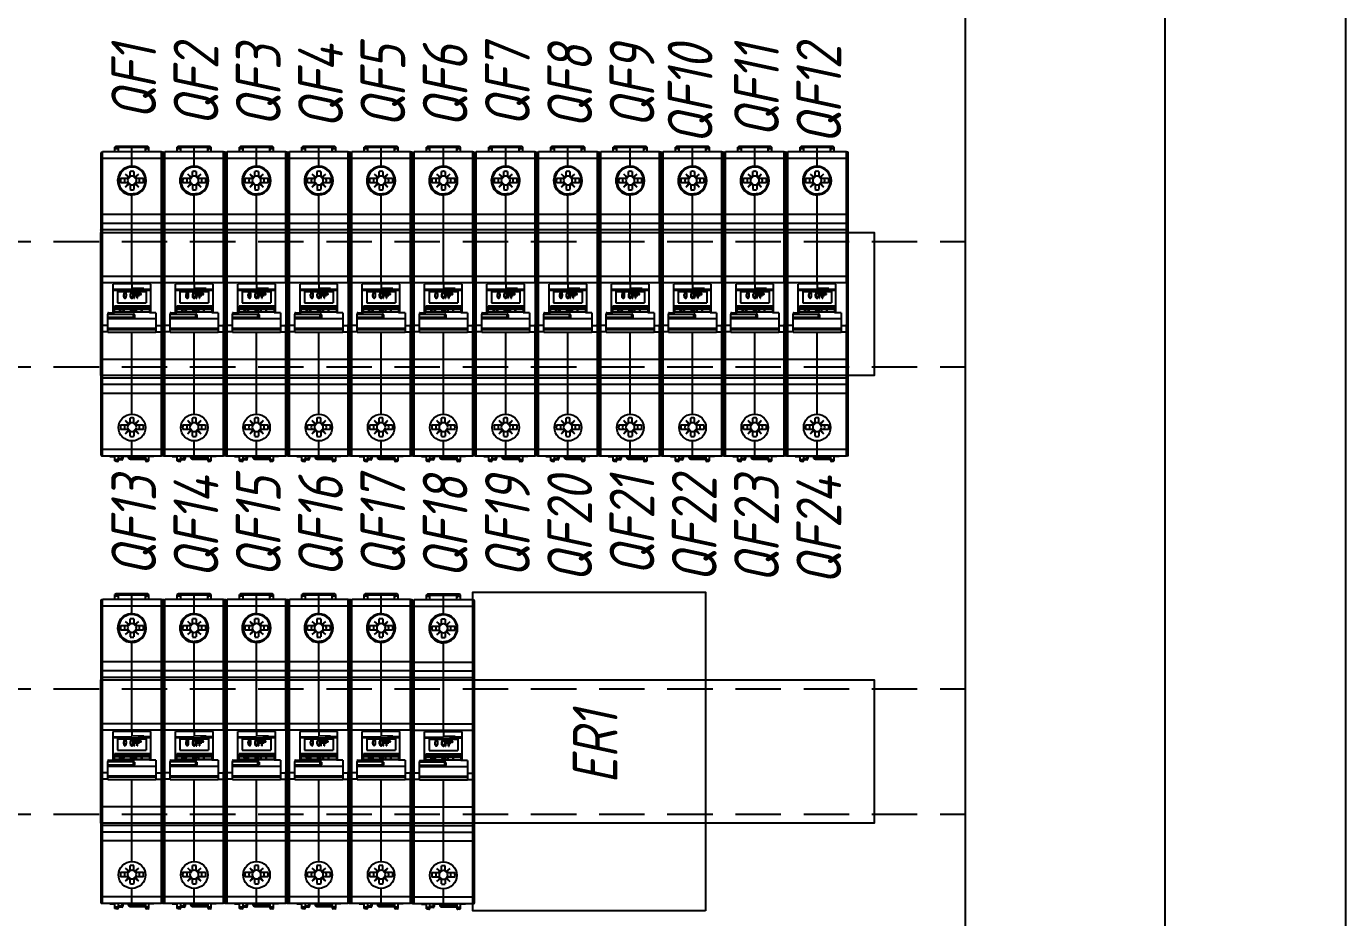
# Model space of a CAD drawing. Header units: millimetres. Extents: x -2573 to 2942, y -1220 to 2800.
# Drawn here: x 593.9 to 962.5, y 1743.6 to 1992.6 of the extents above; entities that cross this region are included whole.
import ezdxf
from ezdxf.enums import TextEntityAlignment as Align

# ---------------------------------------------------------------- set-up
doc = ezdxf.new("R2010")
doc.units = ezdxf.units.MM
doc.linetypes.add('DASHED', pattern=[19.05, 12.7, -6.35])
doc.layers.add('noprint', color=2, linetype='Continuous', true_color=0xffff00, plot=False)
doc.styles.add('textstyle65', font='isocpeui.ttf', dxfattribs={"width": 0.8})
doc.styles.add('textstyle67', font='isocpeui.ttf', dxfattribs={"width": 0.8})
doc.styles.add('textstyle68', font='isocpeui.ttf', dxfattribs={"width": 0.8})
doc.styles.add('textstyle69', font='isocpeui.ttf', dxfattribs={"width": 0.8})
doc.styles.add('textstyle70', font='isocpeui.ttf', dxfattribs={"width": 0.8})
doc.styles.add('textstyle71', font='isocpeui.ttf', dxfattribs={"width": 0.8})
doc.styles.add('textstyle72', font='isocpeui.ttf', dxfattribs={"width": 0.8})
doc.styles.add('textstyle73', font='isocpeui.ttf', dxfattribs={"width": 0.8})
doc.styles.add('textstyle74', font='isocpeui.ttf', dxfattribs={"width": 0.8})
doc.styles.add('textstyle75', font='isocpeui.ttf', dxfattribs={"width": 0.8})
doc.styles.add('textstyle76', font='isocpeui.ttf', dxfattribs={"width": 0.8})
doc.styles.add('textstyle77', font='isocpeui.ttf', dxfattribs={"width": 0.8})
doc.styles.add('textstyle79', font='isocpeui.ttf', dxfattribs={"width": 0.8})
doc.styles.add('textstyle80', font='isocpeui.ttf', dxfattribs={"width": 0.8})
doc.styles.add('textstyle81', font='isocpeui.ttf', dxfattribs={"width": 0.8})
doc.styles.add('textstyle82', font='isocpeui.ttf', dxfattribs={"width": 0.8})
doc.styles.add('textstyle83', font='isocpeui.ttf', dxfattribs={"width": 0.8})
doc.styles.add('textstyle84', font='isocpeui.ttf', dxfattribs={"width": 0.8})
doc.styles.add('textstyle85', font='isocpeui.ttf', dxfattribs={"width": 0.8})
doc.styles.add('textstyle86', font='isocpeui.ttf', dxfattribs={"width": 0.8})
doc.styles.add('textstyle87', font='isocpeui.ttf', dxfattribs={"width": 0.8})
doc.styles.add('textstyle88', font='isocpeui.ttf', dxfattribs={"width": 0.8})
doc.styles.add('textstyle89', font='isocpeui.ttf', dxfattribs={"width": 0.8})

# ---------------------------------------------------------------- blocks, each defined once
blk = doc.blocks.new('выключатель однополюсный')
at = {"color": 7, "linetype": 'Continuous'}
for p, q in [((-8.7, 1.56), (-8.7, -34.03)), ((-8.5, 1.76), (-8.21, 1.76)), ((-8.21, -34.9), (-8.21, 1.86)), ((8.21, 1.86), (-8.21, 1.86)), ((-4.45, 3.36), (-4.75, 3.19)), ((-4.75, 1.86), (-4.75, 3.19)), ((-4.45, 2.86), (-4.75, 2.62)), ((-4.45, 2.86), (-4.45, 3.36)), ((4.45, 3.36), (-4.45, 3.36)), ((-4.45, 2.86), (-4.05, 2.86)), ((-3.75, 1.86), (-3.75, 3.06)), ((0, 1.86), (0, 3.36)), ((0, -2.17), (0, 1.86)), ((3.75, 1.86), (3.75, 3.36)), ((4.05, 2.86), (4.75, 2.86)), ((4.75, 3.19), (4.45, 3.36)), ((4.75, 1.86), (4.75, 3.19)), ((8.21, -34.9), (8.21, 1.86)), ((8.5, 1.76), (8.21, 1.76)), ((8.7, -82.84), (8.7, 1.56)), ((-0.51, -5), (-0.51, -3.62)), ((0, -2.22), (0, -2.17)), ((0, -2.22), (0, -2.39)), ((0.52, -3.62), (0.52, -5)), ((-3.18, -5.49), (-1, -5.49)), ((-0.99, -6.79), (-3.18, -6.79)), ((-1.82, -4.32), (-0.9, -5.38)), ((-0.83, -5.18), (-1.82, -4.32)), ((-0.9, -6.9), (-1.82, -7.96)), ((-1.82, -7.96), (-0.81, -7.09)), ((-0.9, -5.38), (-0.8, -5.27)), ((-0.79, -7.01), (-0.9, -6.9)), ((-0.51, -7.28), (-0.51, -8.66)), ((0.52, -7.28), (0.52, -8.66)), ((0.8, -5.27), (0.9, -5.38)), ((0.9, -6.9), (0.8, -7.01)), ((1.82, -4.32), (0.83, -5.18)), ((0.83, -7.1), (1.82, -7.96)), ((0.9, -5.38), (1.82, -4.32)), ((1.82, -7.96), (0.9, -6.9)), ((1, -5.49), (3.19, -5.49)), ((3.19, -6.79), (1, -6.79)), ((-2.61, -9.13), (-2.37, -9.13)), ((0, -9.91), (-0.9, -9.97)), ((0, -9.99), (-0.62, -10.04)), ((0, -9.89), (0, -9.91)), ((0, -9.99), (0, -9.91)), ((0, -10.14), (0, -9.99)), ((0, -9.99), (0.8, -9.99)), ((0, -34.67), (0, -10.14)), ((1.38, -9.83), (0.93, -9.83)), ((-8.5, -15.64), (-8.21, -15.64)), ((-8.5, -18.24), (-8.21, -18.24)), ((8.21, -15.64), (-8.21, -15.64)), ((8.21, -18.14), (-8.21, -18.14)), ((8.5, -15.64), (8.21, -15.64)), ((8.5, -18.24), (8.21, -18.24)), ((-8.7, -47.25), (-8.7, -34.03)), ((-8.2, -46.37), (-8.2, -34.91)), ((0, -35.04), (-5.25, -35.07)), ((-5.25, -43.06), (-5.25, -35.07)), ((-5.25, -36.53), (0, -36.47)), ((-3.2, -36.51), (-3.2, -36.73)), ((-3.2, -36.73), (-3.2, -36.81)), ((-3.2, -36.81), (3.2, -36.81)), ((-3, -36.5), (-3, -36.81)), ((-2.3, -36.5), (-2.3, -36.81)), ((-2, -36.49), (-2, -36.81)), ((0, -34.67), (0, -36.47)), ((5.25, -35.07), (0, -35.04)), ((3.3, -36.33), (0, -36.29)), ((1.75, -36.81), (2, -36.68)), ((2, -36.68), (2, -36.81)), ((3.2, -36.33), (3.2, -36.73)), ((3.2, -36.73), (3.2, -36.81)), ((3.3, -36.52), (3.3, -36.33)), ((5.25, -36.54), (3.3, -36.52)), ((5.25, -43.06), (5.25, -35.07)), ((8.2, -34.91), (8.2, -46.37)), ((-4, -37.13), (4, -37.13)), ((-4, -37.13), (-4, -40.26)), ((-4, -40.26), (4, -40.26)), ((-2.28, -37.77), (-2.3, -37.95)), ((-2.3, -38.36), (-2.3, -37.95)), ((-2.3, -38.27), (-2.28, -38.45)), ((-2.3, -38.36), (-2.28, -38.53)), ((-2.26, -37.67), (-2.28, -37.77)), ((-2.28, -38.45), (-2.26, -38.56)), ((-2.28, -38.53), (-2.28, -38.45)), ((-2.28, -38.53), (-2.26, -38.64)), ((-2.22, -37.52), (-2.26, -37.67)), ((-2.26, -38.56), (-2.22, -38.7)), ((-2.26, -38.64), (-2.26, -38.56)), ((-2.26, -38.64), (-2.22, -38.79)), ((-2.16, -37.41), (-2.22, -37.52)), ((-2.22, -38.7), (-2.16, -38.81)), ((-2.22, -38.79), (-2.22, -38.7)), ((-2.22, -38.79), (-2.16, -38.89)), ((-2.2, -37.99), (-2.18, -37.77)), ((-2.2, -38.07), (-2.18, -37.85)), ((-2.2, -38.24), (-2.2, -37.99)), ((-2.18, -38.45), (-2.2, -38.24)), ((-2.18, -37.77), (-2.1, -37.56)), ((-2.18, -37.85), (-2.1, -37.64)), ((-2.18, -37.85), (-2.18, -37.77)), ((-2.1, -38.67), (-2.18, -38.45)), ((-2.06, -37.31), (-2.16, -37.41)), ((-2.16, -38.81), (-2.06, -38.92)), ((-2.16, -38.89), (-2.16, -38.81)), ((-2.16, -38.89), (-2.06, -39)), ((-2.1, -37.56), (-2.03, -37.49)), ((-2.1, -37.64), (-2.1, -37.56)), ((-2.1, -37.64), (-2.03, -37.57)), ((-2.03, -38.74), (-2.1, -38.67)), ((-1.93, -37.27), (-2.06, -37.31)), ((-2.06, -38.92), (-1.93, -38.95)), ((-2.06, -39), (-2.06, -38.92)), ((-2.06, -39), (-1.93, -39.04)), ((-2.03, -37.49), (-1.93, -37.45)), ((-2.03, -37.57), (-2.03, -37.49)), ((-2.03, -37.57), (-1.93, -37.53)), ((-1.93, -38.78), (-2.03, -38.74)), ((-1.81, -37.31), (-1.93, -37.27)), ((-1.93, -37.45), (-1.83, -37.49)), ((-1.93, -37.53), (-1.93, -37.45)), ((-1.93, -37.53), (-1.83, -37.57)), ((-1.83, -38.74), (-1.93, -38.78)), ((-1.93, -38.95), (-1.81, -38.92)), ((-1.93, -39.04), (-1.93, -38.95)), ((-1.93, -39.04), (-1.81, -39)), ((-1.83, -37.49), (-1.77, -37.56)), ((-1.83, -37.57), (-1.83, -37.49)), ((-1.83, -37.57), (-1.77, -37.64)), ((-1.77, -38.67), (-1.83, -38.74)), ((-1.71, -37.41), (-1.81, -37.31)), ((-1.81, -38.92), (-1.71, -38.81)), ((-1.81, -39), (-1.71, -38.89)), ((-1.81, -39), (-1.81, -38.92)), ((-1.77, -37.56), (-1.69, -37.77)), ((-1.77, -37.64), (-1.77, -37.56)), ((-1.77, -37.64), (-1.69, -37.85)), ((-1.69, -38.45), (-1.77, -38.67)), ((-1.65, -37.52), (-1.71, -37.41)), ((-1.71, -38.81), (-1.65, -38.7)), ((-1.71, -38.89), (-1.65, -38.79)), ((-1.71, -38.89), (-1.71, -38.81)), ((-1.69, -37.77), (-1.67, -37.99)), ((-1.69, -37.85), (-1.69, -37.77)), ((-1.69, -37.85), (-1.67, -38.07)), ((-1.67, -38.24), (-1.69, -38.45)), ((-1.67, -37.99), (-1.67, -38.24)), ((-1.61, -37.67), (-1.65, -37.52)), ((-1.65, -38.7), (-1.61, -38.56)), ((-1.65, -38.79), (-1.61, -38.64)), ((-1.65, -38.79), (-1.65, -38.7)), ((-1.59, -37.77), (-1.61, -37.67)), ((-1.61, -38.56), (-1.59, -38.45)), ((-1.61, -38.64), (-1.59, -38.53)), ((-1.61, -38.64), (-1.61, -38.56)), ((-1.57, -37.95), (-1.59, -37.77)), ((-1.59, -38.45), (-1.57, -38.27)), ((-1.59, -38.53), (-1.57, -38.36)), ((-1.59, -38.53), (-1.59, -38.45)), ((-1.57, -38.36), (-1.57, -37.95)), ((-0.4, -37.67), (-0.42, -37.84)), ((-0.42, -38.46), (-0.42, -37.84)), ((-0.42, -38.38), (-0.4, -38.56)), ((-0.42, -38.46), (-0.4, -38.64)), ((-0.36, -37.52), (-0.4, -37.67)), ((-0.4, -38.64), (-0.4, -38.56)), ((-0.4, -38.56), (-0.36, -38.7)), ((-0.4, -38.64), (-0.36, -38.79)), ((-0.28, -37.38), (-0.36, -37.52)), ((-0.36, -38.79), (-0.36, -38.7)), ((-0.36, -38.7), (-0.28, -38.85)), ((-0.36, -38.79), (-0.28, -38.93)), ((-0.3, -37.84), (-0.28, -37.7)), ((-0.3, -37.93), (-0.28, -37.78)), ((-0.3, -38.38), (-0.3, -37.84)), ((-0.28, -38.53), (-0.3, -38.38)), ((-0.2, -37.31), (-0.28, -37.38)), ((-0.28, -37.7), (-0.24, -37.59)), ((-0.28, -37.78), (-0.24, -37.68)), ((-0.28, -37.78), (-0.28, -37.7)), ((-0.24, -38.63), (-0.28, -38.53)), ((-0.28, -38.93), (-0.28, -38.85)), ((-0.28, -38.85), (-0.2, -38.92)), ((-0.28, -38.93), (-0.2, -39)), ((-0.24, -37.59), (-0.18, -37.52)), ((-0.24, -37.68), (-0.24, -37.59)), ((-0.24, -37.68), (-0.18, -37.6)), ((-0.18, -38.7), (-0.24, -38.63)), ((-0.1, -37.27), (-0.2, -37.31)), ((-0.2, -39), (-0.2, -38.92)), ((-0.2, -38.92), (-0.1, -38.95)), ((-0.2, -39), (-0.1, -39.04)), ((-0.18, -37.52), (-0.1, -37.49)), ((-0.18, -37.6), (-0.18, -37.52)), ((-0.18, -37.6), (-0.1, -37.57)), ((-0.1, -38.74), (-0.18, -38.7)), ((0.07, -37.27), (-0.1, -37.27)), ((-0.1, -37.57), (-0.1, -37.49)), ((-0.1, -37.49), (0.07, -37.49)), ((-0.1, -37.57), (0.07, -37.57)), ((0.07, -38.74), (-0.1, -38.74)), ((-0.1, -39.04), (-0.1, -38.95)), ((-0.1, -38.95), (0.07, -38.95)), ((-0.1, -39.04), (0.07, -39.04)), ((0.17, -37.31), (0.07, -37.27)), ((0.07, -37.57), (0.07, -37.49)), ((0.07, -37.49), (0.15, -37.52)), ((0.07, -37.57), (0.15, -37.6)), ((0.15, -38.7), (0.07, -38.74)), ((0.07, -38.95), (0.17, -38.92)), ((0.07, -39.04), (0.07, -38.95)), ((0.07, -39.04), (0.17, -39)), ((0.15, -37.6), (0.15, -37.52)), ((0.15, -37.52), (0.21, -37.59)), ((0.15, -37.6), (0.21, -37.68)), ((0.21, -38.63), (0.15, -38.7)), ((0.25, -37.38), (0.17, -37.31)), ((0.17, -38.92), (0.25, -38.85)), ((0.17, -39), (0.17, -38.92)), ((0.17, -39), (0.25, -38.93)), ((0.21, -37.68), (0.21, -37.59)), ((0.21, -37.59), (0.25, -37.7)), ((0.21, -37.68), (0.25, -37.78)), ((0.25, -38.53), (0.21, -38.63)), ((0.33, -37.52), (0.25, -37.38)), ((0.25, -37.7), (0.27, -37.84)), ((0.25, -37.78), (0.25, -37.7)), ((0.25, -37.78), (0.27, -37.93)), ((0.27, -38.38), (0.25, -38.53)), ((0.25, -38.85), (0.33, -38.7)), ((0.25, -38.93), (0.33, -38.79)), ((0.25, -38.93), (0.25, -38.85)), ((0.27, -37.84), (0.27, -38.38)), ((0.37, -37.67), (0.33, -37.52)), ((0.33, -38.7), (0.37, -38.56)), ((0.33, -38.79), (0.37, -38.64)), ((0.33, -38.79), (0.33, -38.7)), ((0.39, -37.84), (0.37, -37.67)), ((0.37, -38.56), (0.39, -38.38)), ((0.37, -38.64), (0.39, -38.46)), ((0.37, -38.64), (0.37, -38.56)), ((0.39, -38.46), (0.39, -37.84)), ((0.56, -39.04), (0.56, -37.27)), ((1.29, -37.27), (0.56, -37.27)), ((0.56, -38.95), (0.68, -38.95)), ((0.56, -39.04), (0.68, -39.04)), ((0.68, -37.95), (0.68, -37.49)), ((0.68, -37.49), (1.29, -37.49)), ((0.68, -37.57), (1.29, -37.57)), ((1.21, -37.95), (0.68, -37.95)), ((0.68, -39.04), (0.68, -38.17)), ((0.68, -38.17), (1.21, -38.17)), ((0.68, -38.25), (1.21, -38.25)), ((1.21, -38.25), (1.21, -37.95)), ((1.29, -37.57), (1.29, -37.27)), ((1.46, -39.04), (1.46, -37.27)), ((2.19, -37.27), (1.46, -37.27)), ((1.46, -38.95), (1.58, -38.95)), ((1.46, -39.04), (1.58, -39.04)), ((1.58, -37.95), (1.58, -37.49)), ((1.58, -37.49), (2.19, -37.49)), ((1.58, -37.57), (2.19, -37.57)), ((2.11, -37.95), (1.58, -37.95)), ((1.58, -39.04), (1.58, -38.17)), ((1.58, -38.17), (2.11, -38.17)), ((1.58, -38.25), (2.11, -38.25)), ((2.11, -38.25), (2.11, -37.95)), ((2.19, -37.57), (2.19, -37.27)), ((4, -37.13), (4, -40.26)), ((-6.55, -43.06), (-6.7, -43.13)), ((-6.7, -43.13), (-6.7, -43.43)), ((-6.7, -43.43), (0.4, -43.43)), ((-6.7, -48.57), (-6.7, -43.43)), ((-6.55, -43.06), (-4.9, -43.06)), ((-4.9, -42), (-4.9, -41.27)), ((-4.9, -42), (-3.51, -42)), ((-4.9, -42.86), (-4.9, -42)), ((4.9, -42.86), (-4.9, -42.86)), ((-4.9, -43.06), (-4.9, -42.86)), ((-3.51, -42), (-3.51, -42.36)), ((-3.51, -42.05), (-3.31, -42.05)), ((-3.31, -42), (-2.41, -42)), ((-3.31, -42.36), (-3.31, -42)), ((-3.31, -42.36), (-3.31, -42.51)), ((-2.41, -42), (-2.41, -42.36)), ((-2.41, -42.05), (-2.21, -42.05)), ((-2.41, -42.36), (-2.41, -42.51)), ((-2.21, -42), (-0.41, -42)), ((-2.21, -42.36), (-2.21, -42)), ((-0.41, -42), (-0.41, -42.36)), ((-0.41, -42.05), (-0.21, -42.05)), ((-0.21, -42), (0.39, -42)), ((-0.21, -42.36), (-0.21, -42)), ((-0.21, -42.36), (-0.21, -42.51)), ((0.39, -42), (0.39, -42.36)), ((0.39, -42.05), (0.59, -42.05)), ((0.39, -42.36), (0.39, -42.51)), ((0.59, -42), (1.1, -42)), ((0.59, -42.36), (0.59, -42)), ((0.7, -43.66), (0.7, -44.36)), ((1.1, -42), (1.1, -42.67)), ((1.1, -42.05), (1.3, -42.05)), ((1.1, -42.67), (1.3, -42.67)), ((1.3, -42), (2.6, -42)), ((1.3, -42.67), (1.3, -42)), ((2.6, -42), (2.6, -42.67)), ((2.6, -42.05), (2.8, -42.05)), ((2.6, -42.67), (2.8, -42.67)), ((2.8, -42.67), (2.8, -42)), ((2.8, -42), (4.9, -42)), ((4.9, -42), (4.9, -41.27)), ((4.9, -42), (4.9, -42.86)), ((4.9, -42.86), (4.9, -43.06)), ((6.7, -43.06), (4.9, -43.06)), ((6.7, -43.06), (6.7, -48.57)), ((-8.7, -47.25), (-8.7, -82.84)), ((-8.21, -83.14), (-8.21, -46.38)), ((-6.7, -44.58), (0.4, -44.58)), ((8.21, -83.14), (8.21, -46.38)), ((6.7, -48.57), (-6.7, -48.57)), ((0, -71.39), (0, -48.57)), ((-8.5, -56.04), (-8.21, -56.04)), ((8.21, -56.14), (-8.21, -56.14)), ((8.5, -56.04), (8.21, -56.04)), ((-8.5, -63.04), (-8.21, -63.04)), ((-8.5, -65.64), (-8.21, -65.64)), ((8.21, -63.14), (-8.21, -63.14)), ((8.21, -65.64), (-8.21, -65.64)), ((8.5, -63.04), (8.21, -63.04)), ((8.5, -65.64), (8.21, -65.64)), ((-0.83, -74.08), (-1.82, -73.22)), ((-1.82, -73.22), (-0.9, -74.28)), ((-0.51, -73.9), (-0.51, -72.52)), ((0.52, -73.9), (0.52, -72.52)), ((1.82, -73.22), (0.81, -74.09)), ((0.9, -74.28), (1.82, -73.22)), ((-3.19, -74.39), (-0.99, -74.39)), ((-0.99, -75.69), (-3.19, -75.69)), ((-0.9, -75.8), (-1.82, -76.86)), ((-1.82, -76.86), (-0.83, -76)), ((-0.9, -74.28), (-0.8, -74.17)), ((-0.8, -75.91), (-0.9, -75.8)), ((-0.51, -77.56), (-0.51, -76.18)), ((0.52, -76.17), (0.52, -77.56)), ((0.79, -74.17), (0.9, -74.28)), ((0.9, -75.8), (0.8, -75.9)), ((0.83, -76), (1.82, -76.86)), ((1.82, -76.86), (0.9, -75.8)), ((0.99, -74.39), (3.18, -74.39)), ((3.18, -75.69), (1, -75.69)), ((0, -83.14), (0, -78.89)), ((-8.5, -83.04), (-8.21, -83.04)), ((8.21, -83.14), (-8.21, -83.14)), ((-6.15, -83.24), (-6.15, -83.14)), ((-6.15, -83.24), (-4.75, -83.24)), ((-4.75, -84.47), (-4.75, -83.14)), ((-4.45, -84.14), (-4.75, -83.89)), ((-4.45, -84.64), (-4.75, -84.47)), ((-4.05, -84.14), (-4.45, -84.14)), ((-4.45, -84.64), (-4.45, -84.14)), ((-4.05, -84.64), (-4.45, -84.64)), ((-3.75, -84.34), (-3.75, -83.14)), ((-2.88, -84.12), (-3.75, -84.13)), ((-2.58, -83.14), (-2.58, -83.82)), ((-1.04, -83.24), (-2.58, -83.24)), ((-1.04, -83.14), (-1.04, -83.45)), ((-0.37, -83.95), (3.75, -84.02)), ((3.75, -83.14), (3.75, -84.34)), ((4.45, -84.14), (4.05, -84.14)), ((4.45, -84.64), (4.05, -84.64)), ((4.45, -84.14), (4.75, -83.89)), ((4.45, -84.64), (4.45, -84.14)), ((4.45, -84.64), (4.75, -84.47)), ((4.75, -84.47), (4.75, -83.14)), ((6.15, -83.24), (4.75, -83.24)), ((6.15, -83.24), (6.15, -83.14)), ((8.5, -83.04), (8.21, -83.04))]:
    blk.add_line(p, q, dxfattribs=at)
at = {"color": 9, "linetype": 'Continuous', "true_color": 0xc0c0c0}
for p, q in [((-8.5, 1.76), (-8.5, -34.18)), ((8.21, 0), (-8.21, 0)), ((-4.05, 2.86), (-4.05, 3.36)), ((3.75, 3.06), (-3.75, 3.06)), ((4.05, 3.36), (4.05, 2.86)), ((8.5, -34.18), (8.5, 1.76)), ((-8.5, -0.01), (-8.21, -0.01)), ((0, -2.21), (-0.35, -2.21)), ((8.5, -0.01), (8.21, -0.01)), ((-1.77, -9.64), (-1.88, -9.64)), ((-1.29, -9.87), (-1.36, -9.87)), ((0.19, -10.05), (0, -10.05)), ((-8.5, -19.94), (-8.21, -19.94)), ((8.21, -19.93), (-8.21, -19.93)), ((8.5, -19.94), (8.21, -19.94)), ((-8.5, -32.91), (-8.21, -32.91)), ((8.21, -32.9), (-8.21, -32.9)), ((8.5, -32.91), (8.21, -32.91)), ((-8.25, -34.76), (-8.21, -34.76)), ((8.21, -34.67), (-8.21, -34.67)), ((-5.25, -36.73), (-3.2, -36.73)), ((-2.19, -36.5), (-2.19, -36.81)), ((3.2, -36.73), (5.25, -36.73)), ((8.25, -34.76), (8.21, -34.76)), ((-8.5, -41.6), (-8.5, -39.68)), ((4.9, -41.27), (-4.9, -41.27)), ((4.9, -41.73), (-4.9, -41.73)), ((4.9, -41.95), (-4.9, -41.95)), ((4.9, -42.94), (-4.9, -42.94)), ((0.4, -44.58), (0.4, -43.43)), ((-8.5, -47.09), (-8.5, -83.04)), ((-8.25, -46.52), (-8.21, -46.52)), ((-6.7, -46.61), (-8.21, -46.61)), ((-6.7, -44.35), (0.4, -44.35)), ((6.7, -44.8), (-6.7, -44.8)), ((6.7, -47.5), (-6.7, -47.5)), ((6.7, -47.84), (-6.7, -47.84)), ((6.7, -46.61), (8.21, -46.61)), ((8.25, -46.52), (8.21, -46.52)), ((8.5, -83.04), (8.5, -47.09)), ((-8.5, -48.37), (-8.21, -48.37)), ((-6.7, -48.37), (-8.21, -48.37)), ((6.7, -48.37), (8.21, -48.37)), ((8.5, -48.37), (8.21, -48.37)), ((-8.5, -61.34), (-8.21, -61.34)), ((8.21, -61.35), (-8.21, -61.35)), ((8.5, -61.34), (8.21, -61.34)), ((-8.5, -81.27), (-8.21, -81.27)), ((8.21, -81.28), (-8.21, -81.28)), ((-5.85, -83.24), (-5.85, -83.14)), ((-4.05, -84.64), (-4.05, -84.14)), ((-2.88, -83.82), (-3.75, -83.83)), ((-2.88, -83.14), (-2.88, -83.82)), ((-2.88, -83.82), (-2.58, -83.82)), ((-2.88, -84.12), (-2.88, -83.82)), ((-2.2, -83.24), (-2.2, -83.14)), ((-0.8, -83.45), (-1.04, -83.45)), ((-0.8, -83.14), (-0.8, -83.45)), ((-0.8, -83.45), (3.75, -83.52)), ((4.05, -84.14), (4.05, -84.64)), ((5.85, -83.24), (5.85, -83.14)), ((8.5, -81.27), (8.21, -81.27))]:
    blk.add_line(p, q, dxfattribs=at)
at = {"color": 7, "linetype": 'Continuous'}
for points in [[(-1.76, -9.62), (-1.79, -9.6), (-1.83, -9.58), (-1.86, -9.56), (-1.88, -9.54), (-1.91, -9.52), (-1.93, -9.5), (-1.95, -9.49), (-1.97, -9.48), (-1.98, -9.46), (-2, -9.45), (-2.01, -9.44), (-2.02, -9.44), (-2.02, -9.43), (-2.03, -9.43), (-2.03, -9.43)], [(-1.24, -9.87), (-1.3, -9.84), (-1.36, -9.82), (-1.42, -9.79), (-1.48, -9.77), (-1.53, -9.74), (-1.58, -9.72), (-1.63, -9.69), (-1.68, -9.67), (-1.72, -9.64), (-1.76, -9.62)], [(-1.09, -9.92), (-1.17, -9.89), (-1.24, -9.87)], [(0, -10.09), (-0.09, -10.09), (-0.2, -10.09), (-0.3, -10.08), (-0.4, -10.07), (-0.5, -10.05), (-0.6, -10.04), (-0.69, -10.02), (-0.78, -10), (-0.86, -9.98), (-0.94, -9.96), (-1.02, -9.94), (-1.09, -9.92)], [(-8.67, -39.19), (-8.64, -39.25), (-8.58, -39.4), (-8.53, -39.56), (-8.49, -39.71), (-8.46, -39.87), (-8.44, -40.02), (-8.42, -40.18), (-8.41, -40.33), (-8.4, -40.49), (-8.4, -40.64)], [(-8.4, -40.64), (-8.4, -40.78), (-8.41, -40.94), (-8.42, -41.1), (-8.44, -41.26), (-8.46, -41.41), (-8.49, -41.57), (-8.53, -41.72), (-8.58, -41.87), (-8.64, -42.03), (-8.67, -42.09)], [(-1.04, -83.45), (-1.04, -83.47), (-1.04, -83.52), (-1.02, -83.57), (-1, -83.62), (-0.98, -83.67), (-0.94, -83.72), (-0.9, -83.76), (-0.85, -83.8), (-0.8, -83.84), (-0.74, -83.87), (-0.68, -83.9), (-0.61, -83.92), (-0.54, -83.94), (-0.47, -83.95), (-0.39, -83.95), (-0.37, -83.95)]]:
    blk.add_lwpolyline(points, dxfattribs=at)
blk.add_circle((0, -75.14), 3.75, dxfattribs=at)
for centre, radius, start, end in [((-8.5, 1.56), 0.2, 90, 180), ((-8.5, 1.56), 0.2, 98.0214, 100.1321), ((-4.05, 3.06), 0.3, 0, 90), ((8.5, 1.56), 0.2, 0, 90), ((0, -6.14), 3.75, 270, 237.5106), ((0, -6.14), 2.58, 78.463, 101.537), ((0, -6.14), 3.25, 168.463, 191.537), ((0, -6.14), 2.12, 162.1391, 197.8609), ((0, -6.14), 1.22, 147.8061, 180), ((0, -6.14), 1.22, 180, 212.1939), ((-1, -5.29), 0.2, 270, 45.4387), ((-0.99, -6.99), 0.2, 313.0821, 90), ((-0.71, -5), 0.2, 225.4387, 0), ((-0.71, -7.28), 0.2, 0, 133.0821), ((0, -6.14), 1.22, 65.0308, 114.9692), ((0, -6.14), 1.22, 245.0308, 294.9692), ((0.72, -5), 0.2, 180, 314.427), ((0.72, -7.28), 0.2, 45.573, 180), ((1, -5.29), 0.2, 134.427, 270), ((1, -6.99), 0.2, 90, 225.573), ((0, -6.14), 1.22, 327.8061, 32.1939), ((0, -6.14), 2.12, 342.1391, 17.8609), ((0, -6.14), 3.25, 348.4677, 11.5323), ((0, -6.14), 3.75, 237.5102, 270), ((0, -6.14), 2.58, 258.463, 281.537), ((-8.5, -18.44), 0.2, 90, 180), ((8.5, -18.44), 0.2, 0, 90), ((-8.5, -55.84), 0.2, 180, 270), ((8.5, -55.84), 0.2, 270, 0), ((-8.5, -62.84), 0.2, 180, 270), ((8.5, -62.84), 0.2, 270, 0), ((0, -75.04), 2.58, 78.463, 101.537), ((0, -75.04), 3.25, 168.4677, 191.5323), ((0, -75.04), 2.12, 162.1391, 197.8609), ((0, -75.04), 1.22, 147.8061, 212.1939), ((-0.99, -74.19), 0.2, 270, 45.573), ((-0.99, -75.89), 0.2, 314.427, 90), ((-0.71, -73.9), 0.2, 225.573, 0), ((-0.71, -76.18), 0.2, 0, 134.427), ((0, -75.04), 1.22, 65.0308, 114.9692), ((0, -75.04), 1.22, 245.0308, 294.9692), ((0.72, -73.9), 0.2, 180, 313.0821), ((0.72, -76.17), 0.2, 45.4387, 180), ((0.99, -74.19), 0.2, 133.0821, 270), ((1, -75.89), 0.2, 90, 225.4387), ((0, -75.04), 1.22, 0, 32.1939), ((0, -75.04), 1.22, 327.8061, 0), ((0, -75.04), 2.12, 342.1391, 17.8609), ((0, -75.04), 3.25, 348.463, 11.537), ((0, -75.04), 2.58, 258.463, 281.537), ((-8.5, -82.84), 0.2, 180, 270), ((-4.05, -84.34), 0.3, 270, 0), ((-2.88, -83.82), 0.3, 270.5773, 0.0001), ((4.05, -84.34), 0.3, 180, 270), ((8.5, -82.84), 0.2, 270, 0)]:
    blk.add_arc(centre, radius, start, end, dxfattribs=at)
at = {"color": 9, "linetype": 'Continuous', "true_color": 0xc0c0c0}
for centre, radius, start, end in [((-0.04, -6.65), 3.43, 248.4437, 251.0613), ((0.02, -6.38), 3.71, 269.0949, 269.6269), ((-11.97, -40.58), 3.63, 25.1846, 25.5893), ((-11.97, -40.7), 3.63, 334.4106, 334.8154)]:
    blk.add_arc(centre, radius, start, end, dxfattribs=at)
at = {"color": 7, "linetype": 'Continuous'}
for centre, major_axis, ratio, start_param, end_param in [((-4.05, 2.44), (0, 0.424), 0.707107, 4.712389, 6.283185), ((4.05, 2.44), (0, -0.424), 0.707107, 3.141593, 4.712389), ((0, -6.16), (-0.96, 3.84), 0.999989, 6.039123, 8.647871), ((0, -6.16), (0, 4.02), 0.99999, 0, 3.141593), ((0, -6.16), (0, 3.98), 0.999992, 3.141593, 6.283185), ((0, -6.16), (0.49, 3.9), 0.999992, 3.81872, 6.407149), ((-0.01, -6.5), (0.08, 3.61), 0.995002, 2.648644, 2.797291), ((0.4, -43.66), (-0.3, 0), 0.762405, 3.141593, 4.712389), ((0.4, -44.36), (-0.3, 0), 0.701661, 1.570796, 3.141593), ((-4.05, -83.72), (0, 0.424), 0.707107, 3.141593, 4.712389), ((4.05, -83.72), (0, -0.424), 0.707107, 4.712389, 6.283185)]:
    blk.add_ellipse(centre, major_axis=major_axis, ratio=ratio, start_param=start_param, end_param=end_param, dxfattribs=at)
at = {"color": 9, "linetype": 'Continuous', "true_color": 0xc0c0c0}
for points, knots in [([(-8.7, -0.02), (-8.7, -0.02), (-8.7, -0.02), (-8.7, -0.02), (-8.69, -0.02), (-8.68, -0.01), (-8.66, -0.01), (-8.64, -0.01), (-8.61, -0.01), (-8.58, -0.01), (-8.54, -0.01), (-8.51, -0.01), (-8.5, -0.01)], [0, 0, 0, 0, 0.008294, 0.024077, 0.048626, 0.082035, 0.174467, 0.298258, 0.448803, 0.620399, 0.806492, 1, 1, 1, 1]), ([(8.7, -0.02), (8.7, -0.02), (8.7, -0.02), (8.7, -0.02), (8.69, -0.02), (8.68, -0.01), (8.66, -0.01), (8.64, -0.01), (8.61, -0.01), (8.58, -0.01), (8.54, -0.01), (8.51, -0.01), (8.5, -0.01)], [0, 0, 0, 0, 0.008294, 0.024077, 0.048626, 0.082035, 0.174467, 0.298258, 0.448803, 0.620399, 0.806492, 1, 1, 1, 1]), ([(-2.03, -9.43), (-2.04, -9.42), (-2.05, -9.41), (-2.07, -9.39), (-2.09, -9.37), (-2.1, -9.36), (-2.11, -9.35), (-2.11, -9.34), (-2.11, -9.33), (-2.11, -9.33), (-2.11, -9.33), (-2.1, -9.33), (-2.1, -9.33), (-2.1, -9.33)], [0, 0, 0, 0, 0.240117, 0.4434, 0.609549, 0.738805, 0.832444, 0.867128, 0.895132, 0.918769, 0.941698, 0.967862, 1, 1, 1, 1]), ([(-2.1, -9.33), (-2.1, -9.33), (-2.09, -9.33), (-2.07, -9.33), (-2.05, -9.34), (-2.01, -9.35), (-1.97, -9.37), (-1.91, -9.39), (-1.82, -9.43), (-1.75, -9.46), (-1.7, -9.48)], [0, 0, 0, 0, 0.019291, 0.044246, 0.111993, 0.203835, 0.319392, 0.457899, 0.618335, 1, 1, 1, 1]), ([(-1.3, -9.84), (-1.39, -9.81), (-1.54, -9.74), (-1.74, -9.63), (-1.89, -9.54), (-1.98, -9.47), (-2.01, -9.44), (-2.03, -9.43)], [0, 0, 0, 0, 0.31596, 0.595391, 0.826826, 0.921237, 1, 1, 1, 1]), ([(-0.03, -10.09), (-0.23, -10.09), (-0.61, -10.05), (-0.98, -9.96), (-1.16, -9.9)], [0, 0, 0, 0, 0.512397, 1, 1, 1, 1]), ([(-8.7, -19.96), (-8.7, -19.96), (-8.7, -19.96), (-8.7, -19.96), (-8.69, -19.96), (-8.68, -19.95), (-8.66, -19.95), (-8.64, -19.95), (-8.61, -19.95), (-8.56, -19.94), (-8.53, -19.94), (-8.5, -19.94)], [0, 0, 0, 0, 0.011049, 0.028326, 0.053708, 0.087568, 0.180168, 0.303483, 0.4531, 0.623445, 1, 1, 1, 1]), ([(8.7, -19.96), (8.7, -19.96), (8.7, -19.96), (8.7, -19.96), (8.69, -19.96), (8.68, -19.95), (8.66, -19.95), (8.64, -19.95), (8.61, -19.95), (8.56, -19.94), (8.53, -19.94), (8.5, -19.94)], [0, 0, 0, 0, 0.011049, 0.028325, 0.053709, 0.087567, 0.180169, 0.303485, 0.4531, 0.623446, 1, 1, 1, 1]), ([(-8.7, -32.92), (-8.7, -32.92), (-8.7, -32.91), (-8.7, -32.91), (-8.69, -32.91), (-8.68, -32.91), (-8.68, -32.91), (-8.67, -32.91), (-8.65, -32.91), (-8.64, -32.91), (-8.61, -32.91), (-8.58, -32.91), (-8.54, -32.91), (-8.51, -32.91), (-8.5, -32.91)], [0, 0, 0, 0, 0.006112, 0.020951, 0.045011, 0.078174, 0.120154, 0.170571, 0.228947, 0.294727, 0.44592, 0.618366, 0.805443, 1, 1, 1, 1]), ([(8.7, -32.92), (8.7, -32.92), (8.7, -32.91), (8.7, -32.91), (8.69, -32.91), (8.68, -32.91), (8.68, -32.91), (8.67, -32.91), (8.65, -32.91), (8.64, -32.91), (8.61, -32.91), (8.58, -32.91), (8.54, -32.91), (8.51, -32.91), (8.5, -32.91)], [0, 0, 0, 0, 0.006113, 0.020951, 0.045012, 0.078173, 0.120154, 0.170572, 0.228946, 0.294729, 0.44592, 0.618367, 0.805444, 1, 1, 1, 1]), ([(-8.69, -39.03), (-8.66, -39.09), (-8.61, -39.21), (-8.55, -39.39), (-8.49, -39.58), (-8.45, -39.78), (-8.42, -39.98), (-8.39, -40.27), (-8.39, -40.49), (-8.39, -40.64)], [0, 0, 0, 0, 0.113595, 0.22929, 0.348496, 0.47193, 0.599594, 0.730886, 1, 1, 1, 1]), ([(-8.39, -40.64), (-8.39, -40.79), (-8.39, -41.01), (-8.42, -41.3), (-8.45, -41.5), (-8.49, -41.7), (-8.55, -41.89), (-8.61, -42.07), (-8.66, -42.19), (-8.69, -42.24)], [0, 0, 0, 0, 0.269114, 0.400406, 0.52807, 0.651504, 0.77071, 0.886405, 1, 1, 1, 1]), ([(0.69, -44.42), (0.68, -44.42), (0.67, -44.41), (0.65, -44.39), (0.61, -44.38), (0.56, -44.36), (0.49, -44.35), (0.43, -44.35), (0.4, -44.35)], [0, 0, 0, 0, 0.077213, 0.170417, 0.279785, 0.404096, 0.688251, 1, 1, 1, 1]), ([(-8.7, -48.36), (-8.7, -48.36), (-8.7, -48.36), (-8.7, -48.36), (-8.69, -48.37), (-8.68, -48.37), (-8.68, -48.37), (-8.67, -48.37), (-8.65, -48.37), (-8.64, -48.37), (-8.61, -48.37), (-8.58, -48.37), (-8.54, -48.37), (-8.51, -48.37), (-8.5, -48.37)], [0, 0, 0, 0, 0.006112, 0.020951, 0.045011, 0.078174, 0.120154, 0.170571, 0.228947, 0.294727, 0.44592, 0.618366, 0.805443, 1, 1, 1, 1]), ([(8.7, -48.36), (8.7, -48.36), (8.7, -48.36), (8.7, -48.36), (8.69, -48.37), (8.68, -48.37), (8.68, -48.37), (8.67, -48.37), (8.65, -48.37), (8.64, -48.37), (8.61, -48.37), (8.58, -48.37), (8.54, -48.37), (8.51, -48.37), (8.5, -48.37)], [0, 0, 0, 0, 0.006112, 0.020951, 0.045012, 0.078174, 0.120154, 0.170571, 0.228948, 0.294727, 0.44592, 0.618366, 0.805443, 1, 1, 1, 1]), ([(-8.7, -61.32), (-8.7, -61.32), (-8.7, -61.32), (-8.7, -61.32), (-8.69, -61.32), (-8.68, -61.33), (-8.66, -61.33), (-8.64, -61.33), (-8.61, -61.33), (-8.56, -61.34), (-8.53, -61.34), (-8.5, -61.34)], [0, 0, 0, 0, 0.011071, 0.028361, 0.053751, 0.087615, 0.180217, 0.303528, 0.453137, 0.623472, 1, 1, 1, 1]), ([(8.7, -61.32), (8.7, -61.32), (8.7, -61.32), (8.7, -61.32), (8.69, -61.32), (8.68, -61.33), (8.66, -61.33), (8.64, -61.33), (8.61, -61.33), (8.56, -61.34), (8.53, -61.34), (8.5, -61.34)], [0, 0, 0, 0, 0.011071, 0.028361, 0.053751, 0.087615, 0.180217, 0.303529, 0.453137, 0.623472, 1, 1, 1, 1]), ([(-8.7, -81.26), (-8.7, -81.26), (-8.7, -81.26), (-8.7, -81.26), (-8.69, -81.26), (-8.68, -81.26), (-8.66, -81.27), (-8.64, -81.27), (-8.61, -81.27), (-8.58, -81.27), (-8.54, -81.27), (-8.51, -81.27), (-8.5, -81.27)], [0, 0, 0, 0, 0.008294, 0.024077, 0.048626, 0.082035, 0.174467, 0.298258, 0.448803, 0.620399, 0.806492, 1, 1, 1, 1]), ([(-0.8, -83.45), (-0.8, -83.48), (-0.79, -83.56), (-0.76, -83.66), (-0.71, -83.75), (-0.66, -83.83), (-0.59, -83.88), (-0.52, -83.92), (-0.45, -83.95), (-0.4, -83.95), (-0.37, -83.95)], [0, 0, 0, 0, 0.154622, 0.302409, 0.439693, 0.566093, 0.683071, 0.7928, 0.897644, 1, 1, 1, 1]), ([(8.7, -81.26), (8.7, -81.26), (8.7, -81.26), (8.7, -81.26), (8.69, -81.26), (8.68, -81.26), (8.66, -81.27), (8.64, -81.27), (8.61, -81.27), (8.58, -81.27), (8.54, -81.27), (8.51, -81.27), (8.5, -81.27)], [0, 0, 0, 0, 0.008294, 0.024077, 0.048626, 0.082035, 0.174467, 0.298258, 0.448803, 0.620399, 0.806493, 1, 1, 1, 1])]:
    blk.add_open_spline(points, degree=3, knots=knots, dxfattribs=at)
at = {"color": 7, "linetype": 'Continuous'}
for points, knots in [([(-2.37, -9.13), (-2.37, -9.13), (-2.37, -9.13), (-2.38, -9.13), (-2.38, -9.14), (-2.38, -9.14), (-2.38, -9.15), (-2.38, -9.15), (-2.38, -9.16), (-2.37, -9.17), (-2.35, -9.19), (-2.33, -9.22), (-2.3, -9.25), (-2.27, -9.28), (-2.23, -9.32), (-2.16, -9.38), (-2.06, -9.45), (-1.93, -9.55), (-1.83, -9.61), (-1.77, -9.64)], [0, 0, 0, 0, 0.007018, 0.012553, 0.017389, 0.022644, 0.029231, 0.037639, 0.048102, 0.06074, 0.092744, 0.133867, 0.184095, 0.243299, 0.311264, 0.3877, 0.564453, 0.769976, 1, 1, 1, 1]), ([(-2.01, -9.3), (-2.06, -9.28), (-2.12, -9.25), (-2.2, -9.2), (-2.25, -9.18), (-2.29, -9.16), (-2.32, -9.14), (-2.35, -9.13), (-2.36, -9.13), (-2.37, -9.13)], [0, 0, 0, 0, 0.379747, 0.538845, 0.676267, 0.791342, 0.883621, 0.952977, 1, 1, 1, 1]), ([(-1.16, -9.92), (-1.16, -9.92), (-1.17, -9.92), (-1.18, -9.92), (-1.19, -9.92), (-1.22, -9.91), (-1.24, -9.9), (-1.26, -9.9), (-1.3, -9.89), (-1.34, -9.87), (-1.4, -9.85), (-1.45, -9.83), (-1.51, -9.81), (-1.58, -9.78), (-1.68, -9.74), (-1.79, -9.69), (-1.9, -9.63), (-1.97, -9.59), (-2, -9.57)], [0, 0, 0, 0, 0.005458, 0.013291, 0.03389, 0.058559, 0.085593, 0.114115, 0.143649, 0.204724, 0.267565, 0.331589, 0.39648, 0.46205, 0.594753, 0.729025, 0.864326, 1, 1, 1, 1]), ([(-1.29, -9.87), (-1.28, -9.87), (-1.27, -9.88), (-1.24, -9.89), (-1.22, -9.89), (-1.21, -9.9), (-1.2, -9.9), (-1.19, -9.91), (-1.18, -9.91), (-1.17, -9.91), (-1.17, -9.92), (-1.17, -9.92), (-1.16, -9.92), (-1.16, -9.92), (-1.16, -9.92), (-1.16, -9.92), (-1.16, -9.92), (-1.16, -9.92), (-1.16, -9.92), (-1.16, -9.92)], [0, 0, 0, 0, 0.177438, 0.349744, 0.514857, 0.593714, 0.669295, 0.740714, 0.806733, 0.865693, 0.915298, 0.935731, 0.952732, 0.965958, 0.975151, 0.98038, 0.983704, 0.989826, 1, 1, 1, 1]), ([(0.93, -9.83), (0.92, -9.83), (0.9, -9.83), (0.87, -9.84), (0.84, -9.84), (0.77, -9.85), (0.69, -9.86), (0.57, -9.88), (0.43, -9.89), (0.24, -9.91), (0.1, -9.91), (0, -9.91)], [0, 0, 0, 0, 0.023304, 0.05548, 0.095738, 0.143181, 0.255996, 0.387171, 0.531126, 0.683471, 1, 1, 1, 1]), ([(0, -9.99), (0.06, -9.99), (0.18, -9.99), (0.36, -9.98), (0.5, -9.96), (0.61, -9.94), (0.68, -9.92), (0.75, -9.91), (0.8, -9.89), (0.84, -9.88), (0.86, -9.87), (0.88, -9.87), (0.9, -9.86), (0.92, -9.85), (0.93, -9.85), (0.94, -9.84), (0.94, -9.84), (0.94, -9.84), (0.94, -9.84), (0.94, -9.83), (0.94, -9.83), (0.94, -9.83), (0.93, -9.83), (0.93, -9.83), (0.93, -9.83)], [0, 0, 0, 0, 0.186183, 0.368913, 0.543145, 0.625037, 0.702028, 0.772811, 0.835875, 0.863994, 0.889549, 0.912325, 0.932118, 0.948739, 0.962035, 0.971902, 0.975546, 0.978354, 0.981777, 0.98313, 0.984932, 0.987454, 0.990789, 1, 1, 1, 1]), ([(0, -10.05), (0.02, -10.05), (0.06, -10.05), (0.1, -10.05), (0.12, -10.05)], [0, 0, 0, 0, 0.516289, 1, 1, 1, 1]), ([(0.12, -10.05), (0.2, -10.05), (0.37, -10.05), (0.7, -10.01), (1.12, -9.92), (1.6, -9.75), (1.91, -9.59), (2.06, -9.5)], [0, 0, 0, 0, 0.121776, 0.244126, 0.491017, 0.74288, 1, 1, 1, 1]), ([(-8.7, -15.65), (-8.7, -15.65), (-8.7, -15.65), (-8.7, -15.65), (-8.69, -15.65), (-8.68, -15.65), (-8.68, -15.65), (-8.67, -15.65), (-8.65, -15.65), (-8.64, -15.64), (-8.61, -15.64), (-8.58, -15.64), (-8.54, -15.64), (-8.51, -15.64), (-8.5, -15.64)], [0, 0, 0, 0, 0.005895, 0.020644, 0.044651, 0.077778, 0.119734, 0.170138, 0.228512, 0.294299, 0.445542, 0.618083, 0.805291, 1, 1, 1, 1]), ([(8.7, -15.65), (8.7, -15.65), (8.7, -15.65), (8.7, -15.65), (8.69, -15.65), (8.68, -15.65), (8.68, -15.65), (8.67, -15.65), (8.65, -15.65), (8.64, -15.64), (8.61, -15.64), (8.58, -15.64), (8.54, -15.64), (8.51, -15.64), (8.5, -15.64)], [0, 0, 0, 0, 0.005889, 0.020641, 0.044648, 0.077774, 0.119731, 0.170135, 0.228509, 0.294297, 0.44554, 0.618082, 0.805291, 1, 1, 1, 1]), ([(-8.5, -34.18), (-8.51, -34.17), (-8.52, -34.13), (-8.54, -34.08), (-8.56, -34.04), (-8.57, -34.02), (-8.59, -33.99), (-8.6, -33.96), (-8.61, -33.94), (-8.62, -33.93), (-8.63, -33.92), (-8.64, -33.91), (-8.65, -33.9), (-8.66, -33.89), (-8.66, -33.89), (-8.67, -33.9), (-8.68, -33.91), (-8.69, -33.93), (-8.7, -33.97), (-8.7, -34.01), (-8.7, -34.03)], [0, 0, 0, 0, 0.12543, 0.250803, 0.31323, 0.375277, 0.4367, 0.497111, 0.555848, 0.584244, 0.611678, 0.637778, 0.662035, 0.684082, 0.694716, 0.705833, 0.732341, 0.765588, 0.841215, 1, 1, 1, 1]), ([(-8.25, -34.76), (-8.27, -34.72), (-8.3, -34.64), (-8.39, -34.45), (-8.46, -34.3), (-8.5, -34.18)], [0, 0, 0, 0, 0.192809, 0.427431, 1, 1, 1, 1]), ([(-8.21, -34.9), (-8.21, -34.89), (-8.22, -34.84), (-8.24, -34.79), (-8.25, -34.76)], [0, 0, 0, 0, 0.255977, 1, 1, 1, 1]), ([(-8.21, -34.79), (-8.21, -34.8), (-8.2, -34.84), (-8.2, -34.88), (-8.2, -34.91)], [0, 0, 0, 0, 0.243379, 1, 1, 1, 1]), ([(2, -36.68), (2, -36.67), (2, -36.64), (2.02, -36.61), (2.05, -36.59), (2.09, -36.56), (2.14, -36.53), (2.2, -36.51), (2.26, -36.48), (2.37, -36.45), (2.52, -36.41), (2.73, -36.38), (2.96, -36.35), (3.12, -36.34), (3.2, -36.34)], [0, 0, 0, 0, 0.023038, 0.048867, 0.07944, 0.115865, 0.15866, 0.207997, 0.263827, 0.325959, 0.467826, 0.630351, 0.809351, 1, 1, 1, 1]), ([(8.2, -34.91), (8.2, -34.9), (8.2, -34.86), (8.2, -34.82), (8.21, -34.79)], [0, 0, 0, 0, 0.257159, 1, 1, 1, 1]), ([(8.25, -34.76), (8.25, -34.77), (8.23, -34.81), (8.22, -34.86), (8.21, -34.9)], [0, 0, 0, 0, 0.245337, 1, 1, 1, 1]), ([(8.5, -34.18), (8.46, -34.3), (8.39, -34.45), (8.3, -34.64), (8.27, -34.72), (8.25, -34.76)], [0, 0, 0, 0, 0.572569, 0.807191, 1, 1, 1, 1]), ([(8.7, -34.03), (8.7, -34.01), (8.7, -33.97), (8.69, -33.93), (8.68, -33.91), (8.67, -33.9), (8.66, -33.89), (8.66, -33.89), (8.65, -33.9), (8.64, -33.91), (8.63, -33.92), (8.62, -33.93), (8.61, -33.94), (8.6, -33.96), (8.59, -33.99), (8.57, -34.02), (8.56, -34.04), (8.54, -34.08), (8.52, -34.13), (8.51, -34.17), (8.5, -34.18)], [0, 0, 0, 0, 0.158787, 0.234419, 0.267664, 0.294174, 0.305289, 0.315921, 0.337967, 0.362224, 0.388323, 0.415756, 0.444153, 0.502889, 0.5633, 0.624723, 0.68677, 0.749197, 0.87457, 1, 1, 1, 1]), ([(-8.67, -39.19), (-8.68, -39.17), (-8.7, -39.12), (-8.7, -39.07), (-8.7, -39.04)], [0, 0, 0, 0, 0.495069, 1, 1, 1, 1]), ([(2.44, -37.73), (2.42, -37.73), (2.38, -37.73), (2.32, -37.76), (2.29, -37.79), (2.27, -37.82), (2.27, -37.84), (2.27, -37.85)], [0, 0, 0, 0, 0.287465, 0.554292, 0.789049, 0.89641, 1, 1, 1, 1]), ([(2.27, -37.85), (2.27, -37.85), (2.27, -37.87), (2.29, -37.9), (2.32, -37.94), (2.38, -37.96), (2.42, -37.97), (2.44, -37.97)], [0, 0, 0, 0, 0.10359, 0.210951, 0.445708, 0.712535, 1, 1, 1, 1]), ([(2.61, -37.85), (2.61, -37.84), (2.61, -37.82), (2.59, -37.79), (2.56, -37.76), (2.5, -37.73), (2.46, -37.73), (2.44, -37.73)], [0, 0, 0, 0, 0.10359, 0.210951, 0.445708, 0.712535, 1, 1, 1, 1]), ([(2.44, -37.97), (2.46, -37.97), (2.5, -37.96), (2.56, -37.94), (2.59, -37.9), (2.61, -37.87), (2.61, -37.85), (2.61, -37.85)], [0, 0, 0, 0, 0.287465, 0.554292, 0.789049, 0.89641, 1, 1, 1, 1]), ([(-8.67, -42.09), (-8.68, -42.11), (-8.7, -42.16), (-8.7, -42.21), (-8.7, -42.24)], [0, 0, 0, 0, 0.49507, 1, 1, 1, 1]), ([(-3.51, -42.36), (-3.51, -42.38), (-3.5, -42.44), (-3.46, -42.52), (-3.4, -42.59), (-3.32, -42.65), (-3.22, -42.7), (-3.07, -42.75), (-2.86, -42.78), (-2.65, -42.75), (-2.5, -42.7), (-2.4, -42.65), (-2.32, -42.59), (-2.26, -42.52), (-2.22, -42.44), (-2.21, -42.38), (-2.21, -42.36)], [0, 0, 0, 0, 0.048239, 0.099057, 0.154329, 0.214927, 0.280806, 0.351215, 0.5, 0.648785, 0.719194, 0.785073, 0.845671, 0.900943, 0.951761, 1, 1, 1, 1]), ([(-3.31, -42.36), (-3.31, -42.38), (-3.3, -42.41), (-3.28, -42.47), (-3.23, -42.52), (-3.18, -42.56), (-3.11, -42.6), (-3, -42.63), (-2.86, -42.65), (-2.72, -42.63), (-2.61, -42.6), (-2.54, -42.56), (-2.49, -42.52), (-2.44, -42.47), (-2.42, -42.41), (-2.41, -42.38), (-2.41, -42.36)], [0, 0, 0, 0, 0.048238, 0.099057, 0.154328, 0.214926, 0.280806, 0.351215, 0.5, 0.648785, 0.719194, 0.785074, 0.845672, 0.900943, 0.951762, 1, 1, 1, 1]), ([(-3.17, -42.72), (-3.19, -42.71), (-3.23, -42.68), (-3.27, -42.63), (-3.3, -42.57), (-3.31, -42.53), (-3.31, -42.51)], [0, 0, 0, 0, 0.283324, 0.540976, 0.776864, 1, 1, 1, 1]), ([(-2.41, -42.51), (-2.41, -42.53), (-2.42, -42.57), (-2.45, -42.63), (-2.49, -42.68), (-2.53, -42.71), (-2.55, -42.72)], [0, 0, 0, 0, 0.223136, 0.459024, 0.716676, 1, 1, 1, 1]), ([(-0.41, -42.36), (-0.41, -42.38), (-0.4, -42.42), (-0.37, -42.48), (-0.33, -42.54), (-0.26, -42.58), (-0.19, -42.62), (-0.07, -42.66), (0.09, -42.68), (0.25, -42.66), (0.37, -42.62), (0.44, -42.58), (0.51, -42.54), (0.55, -42.48), (0.58, -42.42), (0.59, -42.38), (0.59, -42.36)], [0, 0, 0, 0, 0.048239, 0.099057, 0.154329, 0.214927, 0.280807, 0.351215, 0.5, 0.648785, 0.719193, 0.785073, 0.845671, 0.900943, 0.951761, 1, 1, 1, 1]), ([(-0.21, -42.36), (-0.21, -42.37), (-0.21, -42.4), (-0.19, -42.43), (-0.16, -42.47), (-0.11, -42.5), (-0.02, -42.54), (0.09, -42.55), (0.2, -42.54), (0.29, -42.5), (0.34, -42.47), (0.37, -42.43), (0.39, -42.4), (0.39, -42.37), (0.39, -42.36)], [0, 0, 0, 0, 0.048275, 0.099137, 0.154451, 0.215098, 0.351097, 0.5, 0.648903, 0.784902, 0.845549, 0.900863, 0.951725, 1, 1, 1, 1]), ([(-0.13, -42.64), (-0.14, -42.64), (-0.16, -42.62), (-0.19, -42.58), (-0.21, -42.55), (-0.21, -42.52), (-0.21, -42.51)], [0, 0, 0, 0, 0.280829, 0.537596, 0.774545, 1, 1, 1, 1]), ([(0.39, -42.51), (0.39, -42.52), (0.39, -42.55), (0.37, -42.58), (0.34, -42.62), (0.32, -42.64), (0.31, -42.64)], [0, 0, 0, 0, 0.225455, 0.462404, 0.719171, 1, 1, 1, 1]), ([(-8.7, -47.25), (-8.7, -47.27), (-8.7, -47.31), (-8.69, -47.35), (-8.68, -47.37), (-8.67, -47.38), (-8.66, -47.38), (-8.66, -47.38), (-8.65, -47.38), (-8.64, -47.37), (-8.63, -47.36), (-8.62, -47.35), (-8.61, -47.34), (-8.6, -47.32), (-8.59, -47.29), (-8.57, -47.26), (-8.56, -47.24), (-8.54, -47.2), (-8.52, -47.15), (-8.51, -47.11), (-8.5, -47.09)], [0, 0, 0, 0, 0.158789, 0.234419, 0.26766, 0.294164, 0.305277, 0.315911, 0.337951, 0.362207, 0.388306, 0.41574, 0.444136, 0.502874, 0.563286, 0.624711, 0.68676, 0.749189, 0.874566, 1, 1, 1, 1]), ([(-8.5, -47.09), (-8.46, -46.98), (-8.39, -46.83), (-8.3, -46.64), (-8.27, -46.56), (-8.25, -46.52)], [0, 0, 0, 0, 0.572569, 0.807191, 1, 1, 1, 1]), ([(-8.25, -46.52), (-8.25, -46.51), (-8.23, -46.46), (-8.22, -46.42), (-8.21, -46.38)], [0, 0, 0, 0, 0.245337, 1, 1, 1, 1]), ([(-8.2, -46.37), (-8.2, -46.38), (-8.2, -46.42), (-8.2, -46.46), (-8.21, -46.49)], [0, 0, 0, 0, 0.257159, 1, 1, 1, 1]), ([(8.21, -46.49), (8.21, -46.48), (8.2, -46.44), (8.2, -46.4), (8.2, -46.37)], [0, 0, 0, 0, 0.243379, 1, 1, 1, 1]), ([(8.21, -46.38), (8.21, -46.39), (8.22, -46.44), (8.24, -46.49), (8.25, -46.52)], [0, 0, 0, 0, 0.255977, 1, 1, 1, 1]), ([(8.25, -46.52), (8.27, -46.56), (8.3, -46.64), (8.39, -46.83), (8.46, -46.98), (8.5, -47.09)], [0, 0, 0, 0, 0.192809, 0.427431, 1, 1, 1, 1]), ([(8.5, -47.09), (8.51, -47.11), (8.52, -47.15), (8.54, -47.2), (8.56, -47.24), (8.57, -47.26), (8.59, -47.29), (8.6, -47.32), (8.61, -47.34), (8.62, -47.35), (8.63, -47.36), (8.64, -47.37), (8.65, -47.38), (8.66, -47.38), (8.66, -47.38), (8.67, -47.38), (8.68, -47.37), (8.69, -47.35), (8.7, -47.31), (8.7, -47.27), (8.7, -47.25)], [0, 0, 0, 0, 0.125429, 0.250801, 0.313227, 0.375275, 0.436697, 0.497107, 0.555844, 0.58424, 0.611673, 0.637773, 0.662031, 0.68408, 0.694713, 0.70583, 0.73234, 0.765588, 0.841216, 1, 1, 1, 1]), ([(-8.7, -65.63), (-8.7, -65.63), (-8.7, -65.63), (-8.7, -65.63), (-8.69, -65.63), (-8.68, -65.63), (-8.68, -65.63), (-8.67, -65.63), (-8.65, -65.63), (-8.64, -65.63), (-8.61, -65.63), (-8.58, -65.64), (-8.54, -65.64), (-8.51, -65.64), (-8.5, -65.64)], [0, 0, 0, 0, 0.005889, 0.020641, 0.044648, 0.077774, 0.119731, 0.170135, 0.228509, 0.294297, 0.44554, 0.618082, 0.805291, 1, 1, 1, 1]), ([(8.7, -65.63), (8.7, -65.63), (8.7, -65.63), (8.7, -65.63), (8.69, -65.63), (8.68, -65.63), (8.68, -65.63), (8.67, -65.63), (8.65, -65.63), (8.64, -65.63), (8.61, -65.63), (8.58, -65.64), (8.54, -65.64), (8.51, -65.64), (8.5, -65.64)], [0, 0, 0, 0, 0.005895, 0.020644, 0.044651, 0.077778, 0.119734, 0.170138, 0.228512, 0.294299, 0.445542, 0.618083, 0.805291, 1, 1, 1, 1])]:
    blk.add_open_spline(points, degree=3, knots=knots, dxfattribs=at)

msp = doc.modelspace()

# ---------------------------------------------------------------- linework, layer by layer
for p, q in [((912, 2800), (912, 0)), ((962.5, 2800), (962.5, 0))]:
    msp.add_line(p, q)
at = {"color": 0, "linetype": 'DASHED'}
for p, q in [((106.25, 1932.5), (856.25, 1932.5)), ((106.25, 1897.5), (856.25, 1897.5)), ((106.25, 1807.5), (856.25, 1807.5)), ((106.25, 1772.5), (856.25, 1772.5))]:
    msp.add_line(p, q, dxfattribs=at)
msp.add_lwpolyline([(783.65, 1745.5), (718.65, 1745.5), (718.65, 1834.5), (783.65, 1834.5)], close=True)
at = {"layer": 'noprint'}
for points in [[(106.25, 1690), (106.25, 2140), (856.25, 2140), (856.25, 1690)], [(614.75, 1895), (614.75, 1935), (830.75, 1935), (830.75, 1895)], [(614.75, 1770), (614.75, 1810), (830.75, 1810), (830.75, 1770)]]:
    msp.add_lwpolyline(points, close=True, dxfattribs=at)

# ---------------------------------------------------------------- block references
for p in [(623.45, 1955.64), (640.85, 1955.64), (658.25, 1955.64), (675.65, 1955.64), (693.05, 1955.64), (710.45, 1955.64), (727.85, 1955.64), (745.25, 1955.64), (762.65, 1955.64), (780.05, 1955.64), (797.45, 1955.64), (814.85, 1955.64), (623.45, 1830.64), (640.85, 1830.64), (658.25, 1830.64), (675.65, 1830.64), (693.05, 1830.64), (710.45, 1830.54)]:
    msp.add_blockref('выключатель однополюсный', p)

# ---------------------------------------------------------------- texts
at = {"color": 1, "lineweight": 40, "true_color": 0xff0000, "width": 0.8}
for s, style, p in [('QF1', 'textstyle67', (630.183, 1987.39)), ('QF2', 'textstyle67', (647.583, 1987.39)), ('QF3', 'textstyle68', (664.983, 1987.39)), ('QF4', 'textstyle69', (682.383, 1987.39)), ('QF5', 'textstyle70', (699.783, 1987.39)), ('QF6', 'textstyle71', (717.183, 1987.39)), ('QF7', 'textstyle72', (734.583, 1987.39)), ('QF8', 'textstyle73', (751.983, 1987.39)), ('QF9', 'textstyle74', (769.383, 1987.39)), ('QF10', 'textstyle75', (785.625, 1987.39)), ('QF11', 'textstyle76', (804.183, 1987.39)), ('QF12', 'textstyle77', (821.583, 1987.39)), ('QF13', 'textstyle79', (630.183, 1866.883)), ('QF14', 'textstyle79', (647.583, 1866.783)), ('QF15', 'textstyle80', (664.983, 1866.783)), ('QF16', 'textstyle81', (682.383, 1866.783)), ('QF17', 'textstyle82', (699.783, 1866.783)), ('QF18', 'textstyle83', (717.183, 1866.783)), ('QF19', 'textstyle84', (734.583, 1866.783)), ('QF20', 'textstyle85', (751.983, 1866.783)), ('QF21', 'textstyle86', (769.383, 1866.783)), ('QF22', 'textstyle87', (786.783, 1866.783)), ('QF23', 'textstyle88', (804.183, 1866.783)), ('QF24', 'textstyle89', (821.583, 1866.783))]:
    msp.add_text(s, height=12.5, rotation=90, dxfattribs=dict(at, style=style)).set_placement(p, align=Align.RIGHT)
at = {"color": 1, "lineweight": 40, "true_color": 0xff0000, "style": 'textstyle65', "width": 0.8}
msp.add_text('ER1', height=12.5, rotation=90, dxfattribs=at).set_placement((759.091, 1780.986))

doc.saveas('drawing.dxf')
